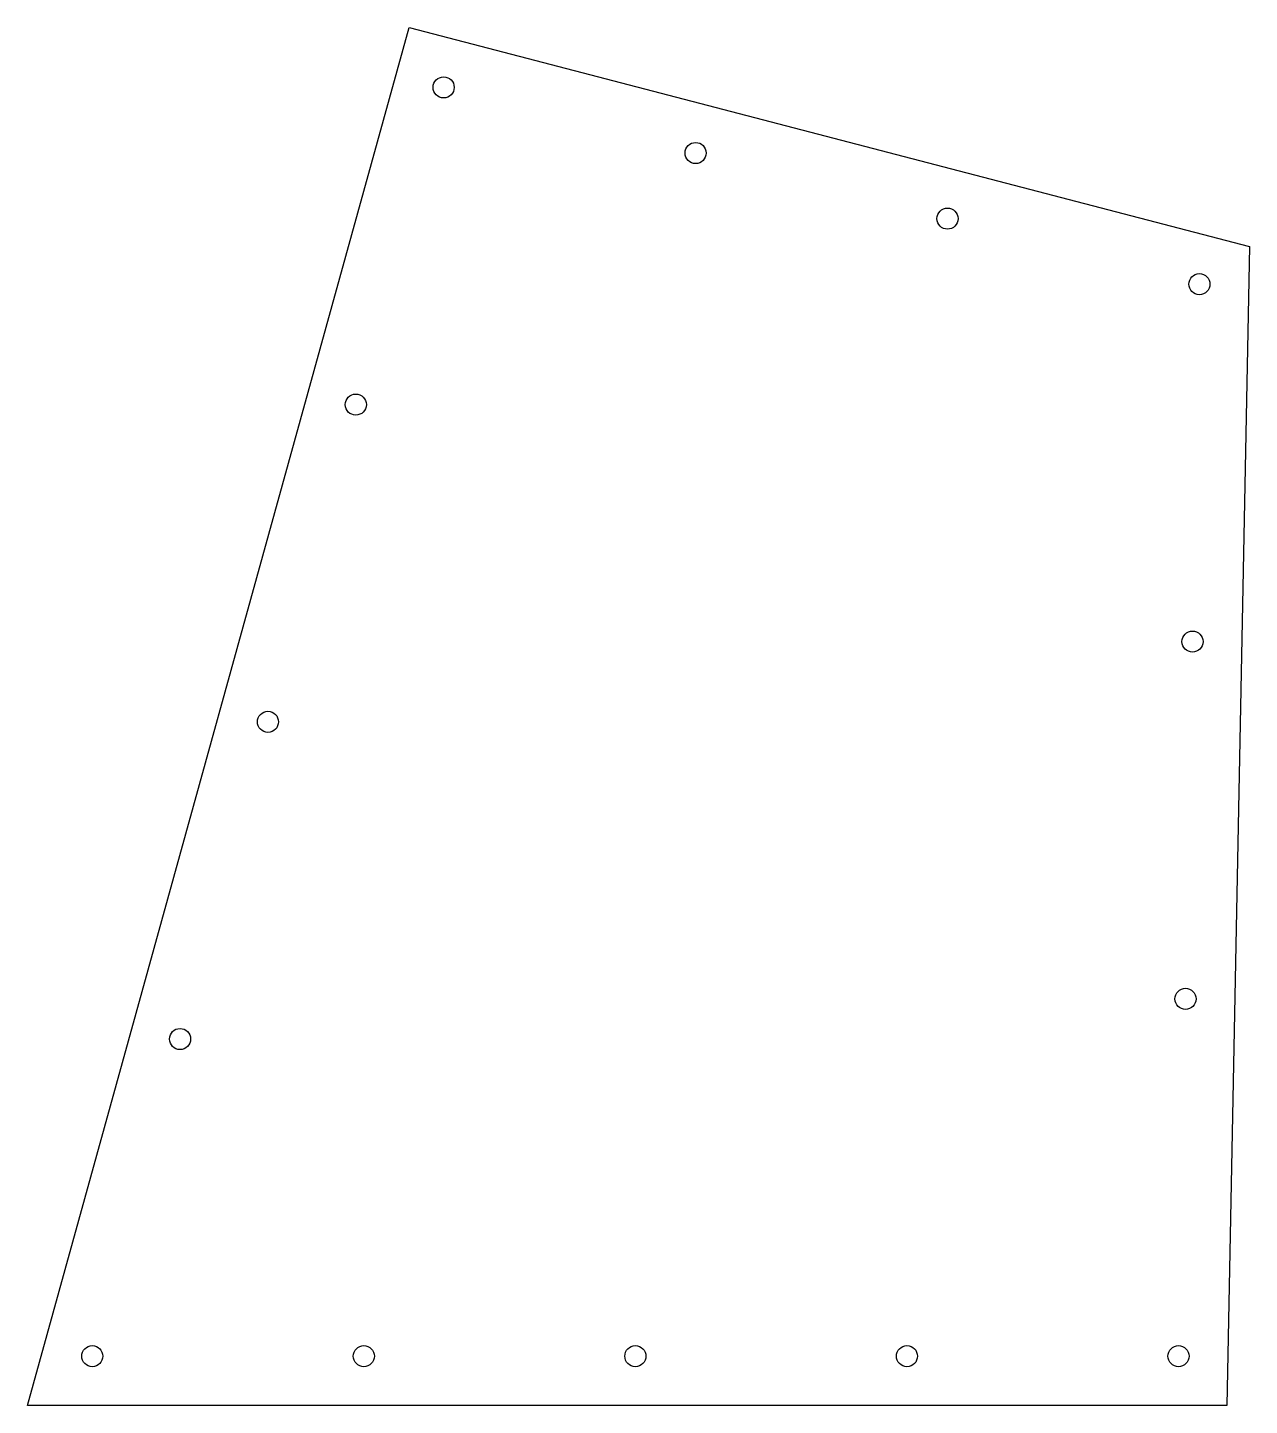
# Model space of a CAD drawing. Header units: millimetres. Extents: x -11 to 163, y -13 to 183.
import ezdxf

# ---------------------------------------------------------------- set-up
doc = ezdxf.new("R2010")
doc.units = ezdxf.units.MM
doc.layers.get('0').update_dxf_attribs({"linetype": 'CONTINUOUS'})

msp = doc.modelspace()

# ---------------------------------------------------------------- linework, layer by layer
msp.add_lwpolyline([(43.34, 183.16), (162.82, 152.05), (159.6, -12.74), (-10.91, -12.74)], close=True)
for centre in [(48.25, 174.65), (84.07, 165.32), (119.89, 155.99), (155.71, 146.67), (35.76, 129.55), (154.72, 95.86), (23.27, 84.45), (153.73, 45.06), (10.78, 39.35), (-1.71, -5.74), (36.9, -5.74), (75.51, -5.74), (114.12, -5.74), (152.73, -5.74)]:
    msp.add_circle(centre, 1.5)

doc.saveas('drawing.dxf')
